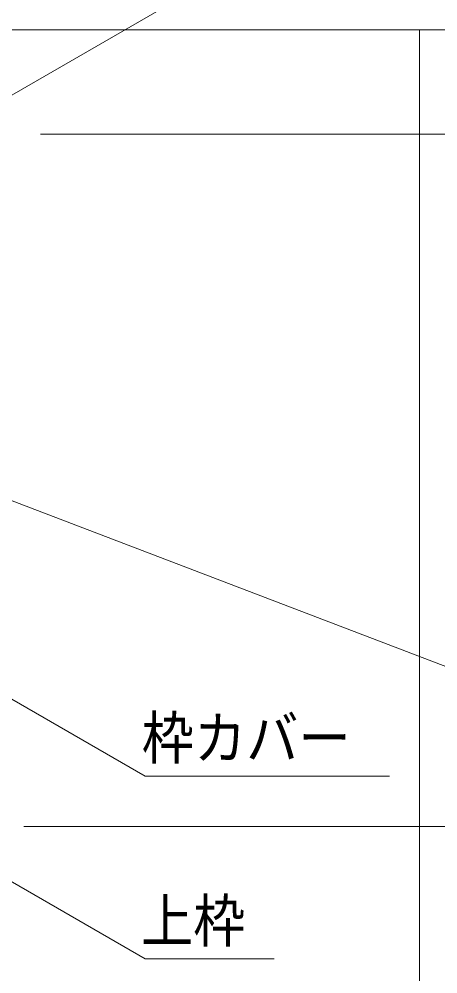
# Model space of a CAD drawing. Units: millimetres, scale not verified. Extents: x -6062 to 6062, y -3045 to 3045.
# Drawn here: x 1154 to 1475, y 267 to 998 of the extents above; entities that cross this region are included whole.
import ezdxf
from ezdxf.enums import TextEntityAlignment as Align

# ---------------------------------------------------------------- set-up
doc = ezdxf.new("R2010")
doc.units = ezdxf.units.MM
doc.header["$LTSCALE"] = 20
for name, color, linetype, lineweight in [('0-2_2寸法-1', 7, 'Continuous', 9), ('0-3_2寸法-3', 7, 'Continuous', 9), ('0-4_3一般', 7, 'Continuous', 9)]:
    doc.layers.add(name, color=color, linetype=linetype, lineweight=lineweight)
doc.styles.add('ＭＳ ゴシック', font='')
doc.styles.get('ＭＳ ゴシック').set_extended_font_data('MS Gothic')

# ---------------------------------------------------------------- blocks, each defined once
blk = doc.blocks.new('グループ-91')
at = {"layer": '0-4_3一般'}
blk.add_line((35563.7, 19804.9), (65963.7, 19804.9), dxfattribs=at)
blk = doc.blocks.new('グループ-92')
at = {"layer": '0-4_3一般'}
blk.add_line((64963.7, 19804.9), (64963.7, -40000), dxfattribs=at)
blk.add_blockref('グループ-91', (0, 0), dxfattribs=at)

msp = doc.modelspace()

# ---------------------------------------------------------------- linework, layer by layer
at = {"layer": '0-2_2寸法-1'}
for p, q in [((1170.68, 910.25), (1860.68, 910.25)), ((1157.68, 380.25), (1860.68, 380.25))]:
    msp.add_line(p, q, dxfattribs=at)
at = {"layer": '0-3_2寸法-3'}
for points in [[(957.75, 830.25), (1494.69, 1140.25), (1804.33, 1140.25)], [(780.68, 770.25), (1490.68, 498.89), (1783.54, 498.89)], [(812.68, 671.77), (1250.68, 418.89), (1437.63, 418.89)], [(1075.18, 380.25), (1250.68, 278.92), (1349.46, 278.92)], [(1075.18, 380.25), (1250.68, 278.92), (1349.46, 278.92)]]:
    msp.add_lwpolyline(points, dxfattribs=at)

# ---------------------------------------------------------------- block references
at = {"layer": '0-4_3一般', "xscale": 0.05, "yscale": 0.05}
msp.add_blockref('グループ-92', (-1787.5, 0), dxfattribs=at)

# ---------------------------------------------------------------- texts
at = {"layer": '0-3_2寸法-3', "style": 'ＭＳ ゴシック', "width": 0.9}
for s, p in [('枠カバー', (1247.98, 422.06)), ('上枠', (1247.4, 282.09)), ('上枠', (1247.4, 282.09))]:
    msp.add_text(s, height=32.55, dxfattribs=at).set_placement(p, align=Align.BOTTOM_LEFT)

doc.saveas('drawing.dxf')
